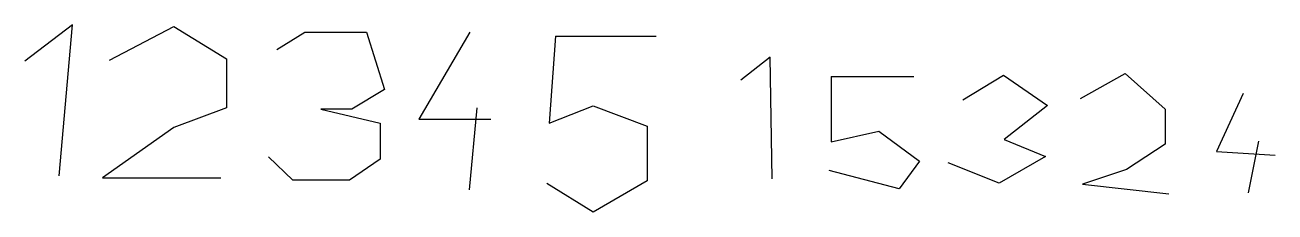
# Model space of a CAD drawing. Extents: x 18 to 213, y -1 to 29.
import ezdxf

# ---------------------------------------------------------------- set-up
doc = ezdxf.new("R2010")
doc.units = 0
for name, color, linetype in [('TOOL_1', 1, 'CONTINUOUS'), ('TOOL_2', 2, 'CONTINUOUS'), ('TOOL_3', 3, 'CONTINUOUS'), ('TOOL_4', 4, 'CONTINUOUS'), ('TOOL_5', 5, 'CONTINUOUS')]:
    doc.layers.add(name, color=color, linetype=linetype)

msp = doc.modelspace()

# ---------------------------------------------------------------- linework, layer by layer
at = {"layer": 'TOOL_1'}
for p, q in [((133.98, 23.68), (129.41, 20.1)), ((134.28, 4.65), (133.98, 23.68))]:
    msp.add_line(p, q, dxfattribs=at)
msp.add_lwpolyline([(22.9, 5.15), (24.99, 28.73), (17.56, 23.08)], dxfattribs=at)
at = {"layer": 'TOOL_2'}
for p, q in [((182.46, 17.25), (189.42, 21.13)), ((189.42, 21.13), (195.68, 15.56)), ((195.68, 15.56), (195.68, 10.09)), ((195.68, 10.09), (189.62, 6.12)), ((189.62, 6.12), (182.76, 3.83)), ((182.76, 3.83), (196.28, 2.34))]:
    msp.add_line(p, q, dxfattribs=at)
msp.add_lwpolyline([(30.76, 23.23), (40.8, 28.49), (49.06, 23.42), (49.06, 15.77), (40.8, 12.69), (29.67, 4.84), (48.16, 4.84)], dxfattribs=at)
at = {"layer": 'TOOL_3'}
for p, q in [((164.09, 17.01), (170.45, 20.88)), ((170.45, 20.88), (177.31, 16.11)), ((177.31, 16.11), (170.55, 10.84)), ((170.55, 10.84), (177.01, 8.16)), ((177.01, 8.16), (169.75, 3.99)), ((169.75, 3.99), (161.8, 7.17))]:
    msp.add_line(p, q, dxfattribs=at)
msp.add_lwpolyline([(56.91, 24.92), (61.28, 27.6), (70.93, 27.6), (73.71, 18.65), (68.64, 15.57), (63.77, 15.57), (73.02, 13.39), (73.02, 7.72), (68.24, 4.44), (59.4, 4.44), (55.62, 8.12)], dxfattribs=at)
at = {"layer": 'TOOL_4'}
for p, q in [((207.87, 18), (203.69, 8.96)), ((88.13, 15.77), (86.94, 2.95)), ((210.25, 10.55), (208.66, 2.5)), ((203.69, 8.96), (212.84, 8.36))]:
    msp.add_line(p, q, dxfattribs=at)
msp.add_lwpolyline([(87.04, 27.6), (79.08, 13.98), (90.32, 13.98)], dxfattribs=at)
at = {"layer": 'TOOL_5'}
for p, q in [((143.5, 20.67), (143.5, 10.43)), ((143.5, 20.67), (156.42, 20.67)), ((143.5, 10.43), (150.95, 12.12)), ((150.95, 12.12), (157.32, 7.45)), ((154.13, 3.08), (143.2, 5.96)), ((157.32, 7.45), (154.13, 3.08))]:
    msp.add_line(p, q, dxfattribs=at)
for points in [[(100.46, 27), (99.47, 13.39), (106.33, 16.07), (114.78, 12.89), (114.78, 4.34), (106.33, -0.53), (99.07, 3.95)], [(100.46, 27), (116.17, 27)]]:
    msp.add_lwpolyline(points, dxfattribs=at)

doc.saveas('drawing.dxf')
